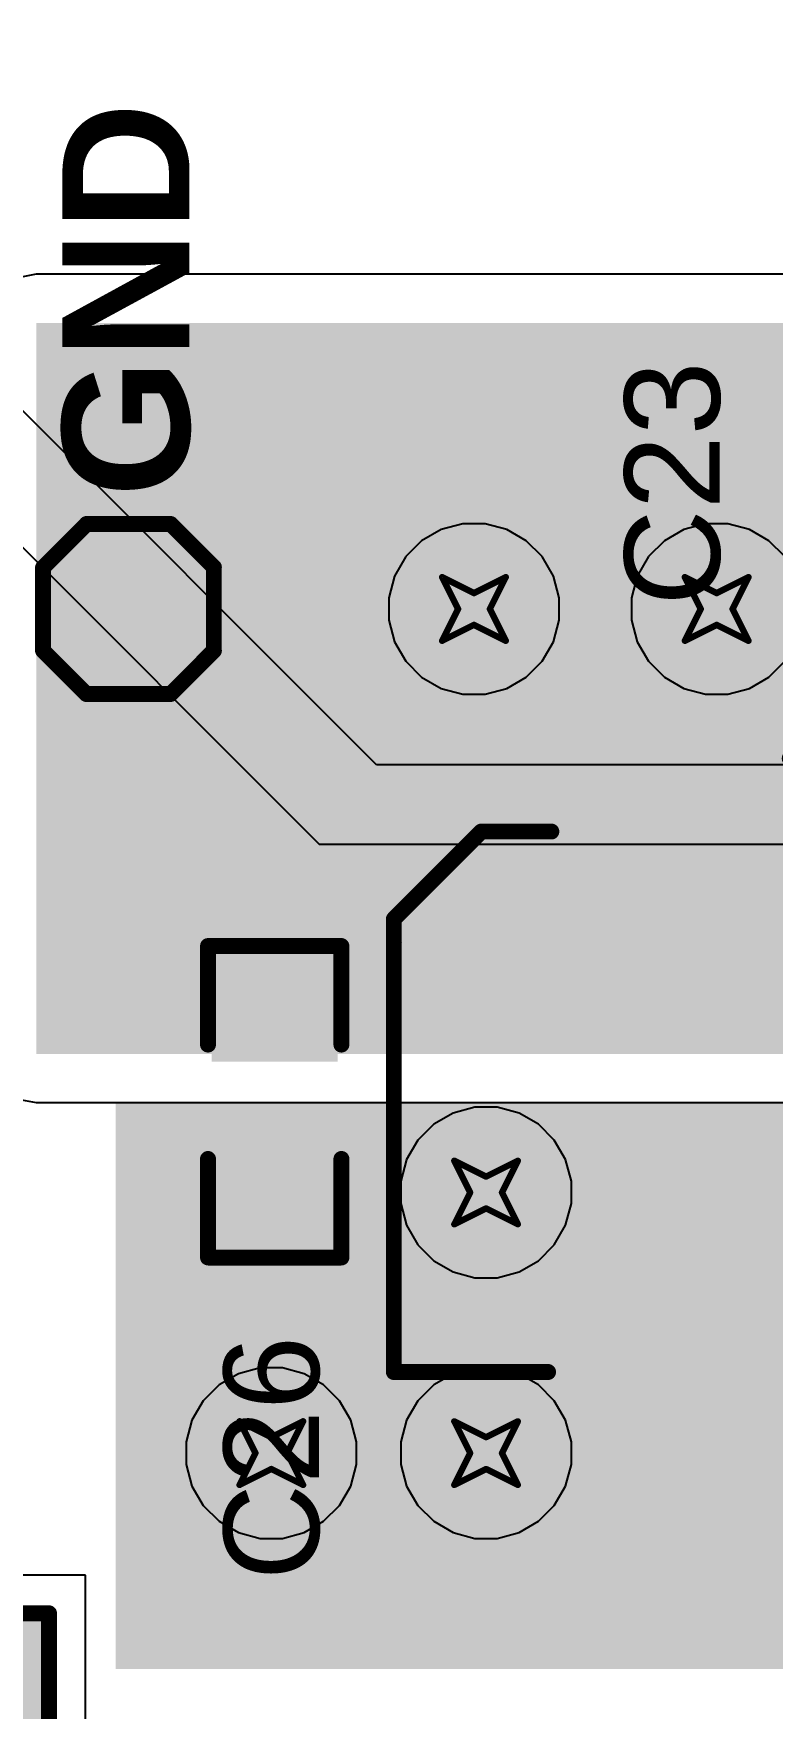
# Model space of a CAD drawing. Header units: inches. Extents: x -36 to 349, y -11 to 240.
# Drawn here: x 54.11 to 60.02, y 5.64 to 19.02 of the extents above; entities that cross this region are included whole.
import ezdxf

# ---------------------------------------------------------------- set-up
doc = ezdxf.new("R2010")
doc.units = ezdxf.units.IN
for name, color, linetype in [('Bottom Layer', 5, 'Continuous'), ('Drill Drawing', 1, 'Continuous'), ('Layer 1', 16, 'Continuous'), ('Layer 2', 76, 'Continuous'), ('Top Layer', 1, 'Continuous'), ('Top Overlay', 2, 'Continuous'), ('Top Paste', 8, 'Continuous'), ('Top Solder', 216, 'Continuous'), ('Via Holes', 16, 'Continuous')]:
    doc.layers.add(name, color=color, linetype=linetype)
doc.styles.add('Arial', font='', dxfattribs={"height": 0.2})
doc.styles.add('Arial_Bold', font='', dxfattribs={"height": 0.2})
doc.styles.get('Arial').set_extended_font_data('Arial')
doc.styles.get('Arial_Bold').set_extended_font_data('Arial', bold=True)

# ---------------------------------------------------------------- blocks, each defined once
blk = doc.blocks.new('R___0603_281')
at = {"layer": 'Top Layer'}
for points in [[(-0.381, 0.445), (-0.381, -0.444), (-1.143, -0.444), (-1.143, 0.445)], [(1.143, 0.445), (1.143, -0.444), (0.381, -0.444), (0.381, 0.445)]]:
    blk.add_hatch(color=1, dxfattribs=at).paths.add_polyline_path(points)
at = {"layer": 'Top Paste'}
for points in [[(-0.381, 0.445), (-0.381, -0.444), (-1.143, -0.444), (-1.143, 0.445)], [(1.143, 0.445), (1.143, -0.444), (0.381, -0.444), (0.381, 0.445)]]:
    blk.add_hatch(color=8, dxfattribs=at).paths.add_polyline_path(points)
at = {"layer": 'Top Solder'}
for points in [[(-0.279, 0.546), (-0.279, -0.546), (-1.245, -0.546), (-1.245, 0.546)], [(1.245, 0.546), (1.245, -0.546), (0.279, -0.546), (0.279, 0.546)]]:
    blk.add_hatch(color=216, dxfattribs=at).paths.add_polyline_path(points)
at = {"layer": 'Top Overlay'}
for points in [[(-1.219, 0.533, 0.127, 0.127, 0), (-1.219, -0.533, 0.127, 0.127, 0)], [(-1.219, 0.533, 0.127, 0.127, 0), (1.219, 0.533, 0.127, 0.127, 0)], [(1.219, 0.533, 0.127, 0.127, 0), (1.219, -0.533, 0.127, 0.127, 0)], [(-1.219, -0.533, 0.127, 0.127, 0), (1.219, -0.533, 0.127, 0.127, 0)]]:
    blk.add_lwpolyline(points, format="xyseb", dxfattribs=at)
for points in [[(-1.251, 0.533, 0.0635, 0.0635, 1), (-1.187, 0.533, 0.0635, 0.0635, 1)], [(-1.251, 0.533, 0.0635, 0.0635, 1), (-1.187, 0.533, 0.0635, 0.0635, 1)], [(1.187, 0.533, 0.0635, 0.0635, 1), (1.251, 0.533, 0.0635, 0.0635, 1)], [(1.187, 0.533, 0.0635, 0.0635, 1), (1.251, 0.533, 0.0635, 0.0635, 1)], [(-1.251, -0.533, 0.0635, 0.0635, 1), (-1.187, -0.533, 0.0635, 0.0635, 1)], [(-1.251, -0.533, 0.0635, 0.0635, 1), (-1.187, -0.533, 0.0635, 0.0635, 1)], [(1.187, -0.533, 0.0635, 0.0635, 1), (1.251, -0.533, 0.0635, 0.0635, 1)], [(1.187, -0.533, 0.0635, 0.0635, 1), (1.251, -0.533, 0.0635, 0.0635, 1)]]:
    blk.add_lwpolyline(points, format="xyseb", close=True, dxfattribs=at)
blk = doc.blocks.new('T____________0_5___315')
at = {"layer": 'Top Layer'}
blk.add_hatch(color=1, dxfattribs=at).paths.add_polyline_path([(0.25, 0.5), (-0.25, 0.5), (-0.5, 0.25), (-0.5, -0.25), (-0.25, -0.5), (0.25, -0.5), (0.5, -0.25), (0.5, 0.25)])
at = {"layer": 'Top Paste'}
blk.add_hatch(color=8, dxfattribs=at).paths.add_polyline_path([(0.25, 0.5), (-0.25, 0.5), (-0.5, 0.25), (-0.5, -0.25), (-0.25, -0.5), (0.25, -0.5), (0.5, -0.25), (0.5, 0.25)])
at = {"layer": 'Top Solder'}
blk.add_hatch(color=216, dxfattribs=at).paths.add_polyline_path([(0.301, 0.602), (-0.301, 0.602), (-0.602, 0.301), (-0.602, -0.301), (-0.301, -0.602), (0.301, -0.602), (0.602, -0.301), (0.602, 0.301)])
at = {"layer": 'Top Overlay'}
for points in [[(-0.336, 0.68, 0.127, 0.127, 0), (-0.682, 0.333, 0.127, 0.127, 0)], [(0.336, 0.68, 0.127, 0.127, 0), (-0.336, 0.68, 0.127, 0.127, 0)], [(0.684, 0.332, 0.127, 0.127, 0), (0.336, 0.68, 0.127, 0.127, 0)], [(-0.682, 0.333, 0.127, 0.127, 0), (-0.682, -0.334, 0.127, 0.127, 0)], [(0.684, 0.332, 0.127, 0.127, 0), (0.684, -0.33, 0.127, 0.127, 0)], [(0.684, -0.33, 0.127, 0.127, 0), (0.335, -0.679, 0.127, 0.127, 0)], [(-0.337, -0.679, 0.127, 0.127, 0), (-0.682, -0.334, 0.127, 0.127, 0)], [(0.335, -0.679, 0.127, 0.127, 0), (-0.337, -0.679, 0.127, 0.127, 0)]]:
    blk.add_lwpolyline(points, format="xyseb", dxfattribs=at)
for points in [[(-0.367, 0.68, 0.0635, 0.0635, 1), (-0.304, 0.68, 0.0635, 0.0635, 1)], [(-0.367, 0.68, 0.0635, 0.0635, 1), (-0.304, 0.68, 0.0635, 0.0635, 1)], [(0.305, 0.68, 0.0635, 0.0635, 1), (0.368, 0.68, 0.0635, 0.0635, 1)], [(0.305, 0.68, 0.0635, 0.0635, 1), (0.368, 0.68, 0.0635, 0.0635, 1)], [(-0.714, 0.333, 0.0635, 0.0635, 1), (-0.65, 0.333, 0.0635, 0.0635, 1)], [(-0.714, 0.333, 0.0635, 0.0635, 1), (-0.65, 0.333, 0.0635, 0.0635, 1)], [(0.652, 0.332, 0.0635, 0.0635, 1), (0.715, 0.332, 0.0635, 0.0635, 1)], [(0.652, 0.332, 0.0635, 0.0635, 1), (0.715, 0.332, 0.0635, 0.0635, 1)], [(0.652, -0.33, 0.0635, 0.0635, 1), (0.715, -0.33, 0.0635, 0.0635, 1)], [(0.652, -0.33, 0.0635, 0.0635, 1), (0.715, -0.33, 0.0635, 0.0635, 1)], [(-0.714, -0.334, 0.0635, 0.0635, 1), (-0.65, -0.334, 0.0635, 0.0635, 1)], [(-0.714, -0.334, 0.0635, 0.0635, 1), (-0.65, -0.334, 0.0635, 0.0635, 1)], [(-0.369, -0.679, 0.0635, 0.0635, 1), (-0.306, -0.679, 0.0635, 0.0635, 1)], [(-0.369, -0.679, 0.0635, 0.0635, 1), (-0.306, -0.679, 0.0635, 0.0635, 1)], [(0.303, -0.679, 0.0635, 0.0635, 1), (0.367, -0.679, 0.0635, 0.0635, 1)], [(0.303, -0.679, 0.0635, 0.0635, 1), (0.367, -0.679, 0.0635, 0.0635, 1)]]:
    blk.add_lwpolyline(points, format="xyseb", close=True, dxfattribs=at)
blk = doc.blocks.new('C___0603_480')
at = {"layer": 'Top Layer'}
for points in [[(-0.381, 0.445), (-0.381, -0.445), (-1.143, -0.445), (-1.143, 0.445)], [(1.143, 0.445), (1.143, -0.445), (0.381, -0.445), (0.381, 0.445)]]:
    blk.add_hatch(color=1, dxfattribs=at).paths.add_polyline_path(points)
at = {"layer": 'Top Paste'}
for points in [[(-0.381, 0.445), (-0.381, -0.445), (-1.143, -0.445), (-1.143, 0.445)], [(1.143, 0.445), (1.143, -0.445), (0.381, -0.445), (0.381, 0.445)]]:
    blk.add_hatch(color=8, dxfattribs=at).paths.add_polyline_path(points)
at = {"layer": 'Top Solder'}
for points in [[(-0.321, 0.504), (-0.321, -0.504), (-1.203, -0.504), (-1.203, 0.504)], [(1.203, 0.504), (1.203, -0.504), (0.321, -0.504), (0.321, 0.504)]]:
    blk.add_hatch(color=216, dxfattribs=at).paths.add_polyline_path(points)
at = {"layer": 'Top Overlay'}
for points in [[(-1.245, -0.533, 0.127, 0.127, 0), (-1.245, 0.533, 0.127, 0.127, 0)], [(-0.457, 0.533, 0.127, 0.127, 0), (-1.245, 0.533, 0.127, 0.127, 0)], [(1.245, 0.533, 0.127, 0.127, 0), (0.457, 0.533, 0.127, 0.127, 0)], [(1.245, -0.533, 0.127, 0.127, 0), (1.245, 0.533, 0.127, 0.127, 0)], [(-0.457, -0.533, 0.127, 0.127, 0), (-1.245, -0.533, 0.127, 0.127, 0)], [(1.245, -0.533, 0.127, 0.127, 0), (0.457, -0.533, 0.127, 0.127, 0)]]:
    blk.add_lwpolyline(points, format="xyseb", dxfattribs=at)
for points in [[(-1.276, 0.533, 0.0635, 0.0635, 1), (-1.213, 0.533, 0.0635, 0.0635, 1)], [(-1.276, 0.533, 0.0635, 0.0635, 1), (-1.213, 0.533, 0.0635, 0.0635, 1)], [(-0.489, 0.533, 0.0635, 0.0635, 1), (-0.425, 0.533, 0.0635, 0.0635, 1)], [(0.425, 0.533, 0.0635, 0.0635, 1), (0.489, 0.533, 0.0635, 0.0635, 1)], [(1.213, 0.533, 0.0635, 0.0635, 1), (1.276, 0.533, 0.0635, 0.0635, 1)], [(1.213, 0.533, 0.0635, 0.0635, 1), (1.276, 0.533, 0.0635, 0.0635, 1)], [(-1.276, -0.533, 0.0635, 0.0635, 1), (-1.213, -0.533, 0.0635, 0.0635, 1)], [(-1.276, -0.533, 0.0635, 0.0635, 1), (-1.213, -0.533, 0.0635, 0.0635, 1)], [(-0.489, -0.533, 0.0635, 0.0635, 1), (-0.425, -0.533, 0.0635, 0.0635, 1)], [(0.425, -0.533, 0.0635, 0.0635, 1), (0.489, -0.533, 0.0635, 0.0635, 1)], [(1.213, -0.533, 0.0635, 0.0635, 1), (1.276, -0.533, 0.0635, 0.0635, 1)], [(1.213, -0.533, 0.0635, 0.0635, 1), (1.276, -0.533, 0.0635, 0.0635, 1)]]:
    blk.add_lwpolyline(points, format="xyseb", close=True, dxfattribs=at)
blk = doc.blocks.new('RVT1E100M0405__483')
at = {"layer": 'Top Layer'}
for points in [[(-3.1, 0.8), (-0.5, 0.8), (-0.5, -0.8), (-3.1, -0.8)], [(0.5, 0.8), (3.1, 0.8), (3.1, -0.8), (0.5, -0.8)]]:
    blk.add_hatch(color=1, dxfattribs=at).paths.add_polyline_path(points)
at = {"layer": 'Top Paste'}
for points in [[(-3.1, 0.8), (-0.5, 0.8), (-0.5, -0.8), (-3.1, -0.8)], [(0.5, 0.8), (3.1, 0.8), (3.1, -0.8), (0.5, -0.8)]]:
    blk.add_hatch(color=8, dxfattribs=at).paths.add_polyline_path(points)
at = {"layer": 'Top Solder'}
for points in [[(-3.202, 0.902), (-0.398, 0.902), (-0.398, -0.902), (-3.202, -0.902)], [(0.398, 0.902), (3.202, 0.902), (3.202, -0.902), (0.398, -0.902)]]:
    blk.add_hatch(color=216, dxfattribs=at).paths.add_polyline_path(points)
at = {"layer": 'Top Overlay'}
for points in [[(-2.159, 1.524, 0.127, 0.127, 0), (-1.46, 2.223, 0.127, 0.127, 0)], [(-1.27, 2.223, 0.127, 0.127, 0), (-1.46, 2.223, 0.127, 0.127, 0)], [(2.159, 2.223, 0.127, 0.127, 0), (-1.27, 2.223, 0.127, 0.127, 0)], [(2.159, 0.991, 0.127, 0.127, 0), (2.159, 2.223, 0.127, 0.127, 0)], [(-2.743, 0.94, 0.127, 0.127, 0), (-2.743, 1.651, 0.127, 0.127, 0)], [(-2.159, 0.965, 0.127, 0.127, 0), (-2.159, 1.524, 0.127, 0.127, 0)], [(-2.388, 1.295, 0.127, 0.127, 0), (-3.099, 1.295, 0.127, 0.127, 0)], [(-2.159, -1.524, 0.127, 0.127, 0), (-2.159, -0.965, 0.127, 0.127, 0)], [(2.159, -2.223, 0.127, 0.127, 0), (2.159, -0.991, 0.127, 0.127, 0)], [(-1.46, -2.223, 0.127, 0.127, 0), (-2.159, -1.524, 0.127, 0.127, 0)], [(-1.27, -2.223, 0.127, 0.127, 0), (-1.46, -2.223, 0.127, 0.127, 0)], [(2.159, -2.223, 0.127, 0.127, 0), (-1.27, -2.223, 0.127, 0.127, 0)]]:
    blk.add_lwpolyline(points, format="xyseb", dxfattribs=at)
for points in [[(-1.492, 2.223, 0.0635, 0.0635, 1), (-1.429, 2.223, 0.0635, 0.0635, 1)], [(-1.492, 2.223, 0.0635, 0.0635, 1), (-1.429, 2.223, 0.0635, 0.0635, 1)], [(-1.302, 2.223, 0.0635, 0.0635, 1), (-1.238, 2.223, 0.0635, 0.0635, 1)], [(-1.302, 2.223, 0.0635, 0.0635, 1), (-1.238, 2.223, 0.0635, 0.0635, 1)], [(2.127, 2.223, 0.0635, 0.0635, 1), (2.191, 2.223, 0.0635, 0.0635, 1)], [(2.127, 2.223, 0.0635, 0.0635, 1), (2.191, 2.223, 0.0635, 0.0635, 1)], [(-2.775, 1.651, 0.0635, 0.0635, 1), (-2.711, 1.651, 0.0635, 0.0635, 1)], [(-2.191, 1.524, 0.0635, 0.0635, 1), (-2.127, 1.524, 0.0635, 0.0635, 1)], [(-2.191, 1.524, 0.0635, 0.0635, 1), (-2.127, 1.524, 0.0635, 0.0635, 1)], [(-3.131, 1.295, 0.0635, 0.0635, 1), (-3.067, 1.295, 0.0635, 0.0635, 1)], [(-2.419, 1.295, 0.0635, 0.0635, 1), (-2.356, 1.295, 0.0635, 0.0635, 1)], [(-2.775, 0.94, 0.0635, 0.0635, 1), (-2.711, 0.94, 0.0635, 0.0635, 1)], [(-2.191, 0.965, 0.0635, 0.0635, 1), (-2.127, 0.965, 0.0635, 0.0635, 1)], [(2.127, 0.991, 0.0635, 0.0635, 1), (2.191, 0.991, 0.0635, 0.0635, 1)], [(-2.191, -0.965, 0.0635, 0.0635, 1), (-2.127, -0.965, 0.0635, 0.0635, 1)], [(2.127, -0.991, 0.0635, 0.0635, 1), (2.191, -0.991, 0.0635, 0.0635, 1)], [(-2.191, -1.524, 0.0635, 0.0635, 1), (-2.127, -1.524, 0.0635, 0.0635, 1)], [(-2.191, -1.524, 0.0635, 0.0635, 1), (-2.127, -1.524, 0.0635, 0.0635, 1)], [(-1.492, -2.223, 0.0635, 0.0635, 1), (-1.429, -2.223, 0.0635, 0.0635, 1)], [(-1.492, -2.223, 0.0635, 0.0635, 1), (-1.429, -2.223, 0.0635, 0.0635, 1)], [(-1.302, -2.223, 0.0635, 0.0635, 1), (-1.238, -2.223, 0.0635, 0.0635, 1)], [(-1.302, -2.223, 0.0635, 0.0635, 1), (-1.238, -2.223, 0.0635, 0.0635, 1)], [(2.127, -2.223, 0.0635, 0.0635, 1), (2.191, -2.223, 0.0635, 0.0635, 1)], [(2.127, -2.223, 0.0635, 0.0635, 1), (2.191, -2.223, 0.0635, 0.0635, 1)]]:
    blk.add_lwpolyline(points, format="xyseb", close=True, dxfattribs=at)

msp = doc.modelspace()

# ---------------------------------------------------------------- hatches: boundary and pattern name
at = {"layer": 'Bottom Layer'}
h = msp.add_hatch(color=5, dxfattribs=at)
edge = h.paths.add_edge_path()
edge.add_arc((57.633, 14.427), 0.3, 0, 360)
h = msp.add_hatch(color=5, dxfattribs=at)
edge = h.paths.add_edge_path()
edge.add_arc((59.572, 14.427), 0.3, 0, 360)
h = msp.add_hatch(color=5, dxfattribs=at)
edge = h.paths.add_edge_path()
edge.add_arc((57.73, 9.765), 0.3, 0, 360)
h = msp.add_hatch(color=5, dxfattribs=at)
edge = h.paths.add_edge_path()
edge.add_arc((56.014, 7.683), 0.3, 0, 360)
h = msp.add_hatch(color=5, dxfattribs=at)
edge = h.paths.add_edge_path()
edge.add_arc((57.73, 7.683), 0.3, 0, 360)
at = {"layer": 'Layer 1'}
h = msp.add_hatch(color=16, dxfattribs=at)
edge = h.paths.add_edge_path()
edge.add_arc((57.633, 14.427), 0.3, 0, 360)
h = msp.add_hatch(color=16, dxfattribs=at)
edge = h.paths.add_edge_path()
edge.add_arc((59.572, 14.427), 0.3, 0, 360)
h = msp.add_hatch(color=16, dxfattribs=at)
edge = h.paths.add_edge_path()
edge.add_arc((57.73, 9.765), 0.3, 0, 360)
h = msp.add_hatch(color=16, dxfattribs=at)
edge = h.paths.add_edge_path()
edge.add_arc((56.014, 7.683), 0.3, 0, 360)
h = msp.add_hatch(color=16, dxfattribs=at)
edge = h.paths.add_edge_path()
edge.add_arc((57.73, 7.683), 0.3, 0, 360)
at = {"layer": 'Layer 2'}
h = msp.add_hatch(color=76, dxfattribs=at)
edge = h.paths.add_edge_path()
edge.add_arc((57.633, 14.427), 0.3, 0, 360)
h = msp.add_hatch(color=76, dxfattribs=at)
edge = h.paths.add_edge_path()
edge.add_arc((59.572, 14.427), 0.3, 0, 360)
h = msp.add_hatch(color=76, dxfattribs=at)
edge = h.paths.add_edge_path()
edge.add_arc((57.73, 9.765), 0.3, 0, 360)
h = msp.add_hatch(color=76, dxfattribs=at)
edge = h.paths.add_edge_path()
edge.add_arc((56.014, 7.683), 0.3, 0, 360)
h = msp.add_hatch(color=76, dxfattribs=at)
edge = h.paths.add_edge_path()
edge.add_arc((57.73, 7.683), 0.3, 0, 360)
at = {"layer": 'Top Layer'}
for points in [[(54.136, 10.871), (67.898, 10.871), (67.898, 16.713), (54.136, 16.713)], [(54.771, 5.957), (64.448, 5.957), (64.448, 10.49), (54.771, 10.49)], [(54.771, 5.982), (66.887, 5.982), (66.887, 6.871), (54.771, 6.871)]]:
    msp.add_hatch(color=1, dxfattribs=at).paths.add_polyline_path(points)
h = msp.add_hatch(color=1, dxfattribs=at)
edge = h.paths.add_edge_path()
edge.add_arc((57.633, 14.427), 0.3, 0, 360)
h = msp.add_hatch(color=1, dxfattribs=at)
edge = h.paths.add_edge_path()
edge.add_arc((59.572, 14.427), 0.3, 0, 360)
h = msp.add_hatch(color=1, dxfattribs=at)
edge = h.paths.add_edge_path()
edge.add_arc((57.73, 9.765), 0.3, 0, 360)
h = msp.add_hatch(color=1, dxfattribs=at)
edge = h.paths.add_edge_path()
edge.add_arc((56.014, 7.683), 0.3, 0, 360)
h = msp.add_hatch(color=1, dxfattribs=at)
edge = h.paths.add_edge_path()
edge.add_arc((57.73, 7.683), 0.3, 0, 360)
at = {"layer": 'Via Holes'}
h = msp.add_hatch(color=7, dxfattribs=at)
edge = h.paths.add_edge_path()
edge.add_arc((57.633, 14.427), 0.15, 0, 360)
h = msp.add_hatch(color=7, dxfattribs=at)
edge = h.paths.add_edge_path()
edge.add_arc((59.572, 14.427), 0.15, 0, 360)
h = msp.add_hatch(color=7, dxfattribs=at)
edge = h.paths.add_edge_path()
edge.add_arc((57.73, 9.765), 0.15, 0, 360)
h = msp.add_hatch(color=7, dxfattribs=at)
edge = h.paths.add_edge_path()
edge.add_arc((56.014, 7.683), 0.15, 0, 360)
h = msp.add_hatch(color=7, dxfattribs=at)
edge = h.paths.add_edge_path()
edge.add_arc((57.73, 7.683), 0.15, 0, 360)

# ---------------------------------------------------------------- linework, layer by layer
at = {"layer": 'Bottom Layer'}
for p, q in [((57.37, 15.062), (57.215, 14.972)), ((57.543, 15.108), (57.37, 15.062)), ((57.723, 15.108), (57.543, 15.108)), ((57.896, 15.062), (57.723, 15.108)), ((58.051, 14.972), (57.896, 15.062)), ((59.309, 15.062), (59.154, 14.972)), ((59.482, 15.108), (59.309, 15.062)), ((59.662, 15.108), (59.482, 15.108)), ((59.835, 15.062), (59.662, 15.108)), ((59.99, 14.972), (59.835, 15.062)), ((57.215, 14.972), (57.088, 14.845)), ((58.178, 14.845), (58.051, 14.972)), ((59.154, 14.972), (59.027, 14.845)), ((60.117, 14.845), (59.99, 14.972)), ((57.088, 14.845), (56.999, 14.69)), ((58.268, 14.69), (58.178, 14.845)), ((59.027, 14.845), (58.937, 14.69)), ((56.999, 14.69), (56.952, 14.517)), ((58.314, 14.517), (58.268, 14.69)), ((58.937, 14.69), (58.891, 14.517)), ((56.952, 14.517), (56.952, 14.338)), ((58.314, 14.338), (58.314, 14.517)), ((58.891, 14.517), (58.891, 14.338)), ((56.952, 14.338), (56.999, 14.164)), ((58.268, 14.164), (58.314, 14.338)), ((58.891, 14.338), (58.937, 14.164)), ((56.999, 14.164), (57.088, 14.009)), ((58.178, 14.009), (58.268, 14.164)), ((58.937, 14.164), (59.027, 14.009)), ((57.088, 14.009), (57.215, 13.882)), ((58.051, 13.882), (58.178, 14.009)), ((59.027, 14.009), (59.154, 13.882)), ((59.99, 13.882), (60.117, 14.009)), ((57.215, 13.882), (57.37, 13.793)), ((57.37, 13.793), (57.543, 13.746)), ((57.723, 13.746), (57.896, 13.793)), ((57.896, 13.793), (58.051, 13.882)), ((59.154, 13.882), (59.309, 13.793)), ((59.309, 13.793), (59.482, 13.746)), ((59.662, 13.746), (59.835, 13.793)), ((59.835, 13.793), (59.99, 13.882)), ((57.543, 13.746), (57.723, 13.746)), ((59.482, 13.746), (59.662, 13.746)), ((57.64, 10.446), (57.467, 10.4)), ((57.819, 10.446), (57.64, 10.446)), ((57.993, 10.4), (57.819, 10.446)), ((57.312, 10.31), (57.185, 10.184)), ((57.467, 10.4), (57.312, 10.31)), ((58.148, 10.31), (57.993, 10.4)), ((58.275, 10.184), (58.148, 10.31)), ((57.185, 10.184), (57.095, 10.028)), ((58.364, 10.028), (58.275, 10.184)), ((57.095, 10.028), (57.049, 9.855)), ((58.411, 9.855), (58.364, 10.028)), ((57.049, 9.855), (57.049, 9.676)), ((58.411, 9.676), (58.411, 9.855)), ((57.049, 9.676), (57.095, 9.503)), ((58.364, 9.503), (58.411, 9.676)), ((57.095, 9.503), (57.185, 9.347)), ((58.275, 9.347), (58.364, 9.503)), ((57.185, 9.347), (57.312, 9.22)), ((58.148, 9.22), (58.275, 9.347)), ((57.312, 9.22), (57.467, 9.131)), ((57.467, 9.131), (57.64, 9.084)), ((57.819, 9.084), (57.993, 9.131)), ((57.993, 9.131), (58.148, 9.22)), ((57.64, 9.084), (57.819, 9.084)), ((55.751, 8.317), (55.596, 8.228)), ((55.924, 8.364), (55.751, 8.317)), ((56.103, 8.364), (55.924, 8.364)), ((56.277, 8.317), (56.103, 8.364)), ((56.432, 8.228), (56.277, 8.317)), ((57.467, 8.317), (57.312, 8.228)), ((57.64, 8.364), (57.467, 8.317)), ((57.819, 8.364), (57.64, 8.364)), ((57.993, 8.317), (57.819, 8.364)), ((58.148, 8.228), (57.993, 8.317)), ((55.596, 8.228), (55.469, 8.101)), ((56.559, 8.101), (56.432, 8.228)), ((57.312, 8.228), (57.185, 8.101)), ((58.275, 8.101), (58.148, 8.228)), ((55.469, 8.101), (55.379, 7.945)), ((56.648, 7.945), (56.559, 8.101)), ((57.185, 8.101), (57.095, 7.945)), ((58.364, 7.945), (58.275, 8.101)), ((55.379, 7.945), (55.333, 7.772)), ((56.695, 7.772), (56.648, 7.945)), ((57.095, 7.945), (57.049, 7.772)), ((58.411, 7.772), (58.364, 7.945)), ((55.333, 7.772), (55.333, 7.593)), ((56.695, 7.593), (56.695, 7.772)), ((57.049, 7.772), (57.049, 7.593)), ((58.411, 7.593), (58.411, 7.772)), ((55.333, 7.593), (55.379, 7.42)), ((56.648, 7.42), (56.695, 7.593)), ((57.049, 7.593), (57.095, 7.42)), ((58.364, 7.42), (58.411, 7.593)), ((55.379, 7.42), (55.469, 7.264)), ((56.559, 7.264), (56.648, 7.42)), ((57.095, 7.42), (57.185, 7.264)), ((58.275, 7.264), (58.364, 7.42)), ((55.469, 7.264), (55.596, 7.138)), ((56.432, 7.138), (56.559, 7.264)), ((57.185, 7.264), (57.312, 7.138)), ((58.148, 7.138), (58.275, 7.264)), ((55.596, 7.138), (55.751, 7.048)), ((56.277, 7.048), (56.432, 7.138)), ((57.312, 7.138), (57.467, 7.048)), ((57.993, 7.048), (58.148, 7.138)), ((55.751, 7.048), (55.924, 7.002)), ((55.924, 7.002), (56.103, 7.002)), ((56.103, 7.002), (56.277, 7.048)), ((57.467, 7.048), (57.64, 7.002)), ((57.64, 7.002), (57.819, 7.002)), ((57.819, 7.002), (57.993, 7.048))]:
    msp.add_line(p, q, dxfattribs=at)
at = {"layer": 'Drill Drawing'}
for points in [[(57.379, 14.681, 0.0508, 0.0508, 0), (57.633, 14.554, 0.0508, 0.0508, 0)], [(57.379, 14.681, 0.0508, 0.0508, 0), (57.506, 14.427, 0.0508, 0.0508, 0)], [(57.633, 14.554, 0.0508, 0.0508, 0), (57.887, 14.681, 0.0508, 0.0508, 0)], [(57.76, 14.427, 0.0508, 0.0508, 0), (57.887, 14.681, 0.0508, 0.0508, 0)], [(59.318, 14.681, 0.0508, 0.0508, 0), (59.572, 14.554, 0.0508, 0.0508, 0)], [(59.318, 14.681, 0.0508, 0.0508, 0), (59.445, 14.427, 0.0508, 0.0508, 0)], [(59.572, 14.554, 0.0508, 0.0508, 0), (59.826, 14.681, 0.0508, 0.0508, 0)], [(59.699, 14.427, 0.0508, 0.0508, 0), (59.826, 14.681, 0.0508, 0.0508, 0)], [(57.379, 14.173, 0.0508, 0.0508, 0), (57.506, 14.427, 0.0508, 0.0508, 0)], [(57.76, 14.427, 0.0508, 0.0508, 0), (57.887, 14.173, 0.0508, 0.0508, 0)], [(59.318, 14.173, 0.0508, 0.0508, 0), (59.445, 14.427, 0.0508, 0.0508, 0)], [(59.699, 14.427, 0.0508, 0.0508, 0), (59.826, 14.173, 0.0508, 0.0508, 0)], [(57.379, 14.173, 0.0508, 0.0508, 0), (57.633, 14.3, 0.0508, 0.0508, 0)], [(57.633, 14.3, 0.0508, 0.0508, 0), (57.887, 14.173, 0.0508, 0.0508, 0)], [(59.318, 14.173, 0.0508, 0.0508, 0), (59.572, 14.3, 0.0508, 0.0508, 0)], [(59.572, 14.3, 0.0508, 0.0508, 0), (59.826, 14.173, 0.0508, 0.0508, 0)], [(57.476, 10.019, 0.0508, 0.0508, 0), (57.73, 9.892, 0.0508, 0.0508, 0)], [(57.476, 10.019, 0.0508, 0.0508, 0), (57.603, 9.765, 0.0508, 0.0508, 0)], [(57.73, 9.892, 0.0508, 0.0508, 0), (57.984, 10.019, 0.0508, 0.0508, 0)], [(57.857, 9.765, 0.0508, 0.0508, 0), (57.984, 10.019, 0.0508, 0.0508, 0)], [(57.476, 9.511, 0.0508, 0.0508, 0), (57.603, 9.765, 0.0508, 0.0508, 0)], [(57.857, 9.765, 0.0508, 0.0508, 0), (57.984, 9.511, 0.0508, 0.0508, 0)], [(57.476, 9.511, 0.0508, 0.0508, 0), (57.73, 9.638, 0.0508, 0.0508, 0)], [(57.73, 9.638, 0.0508, 0.0508, 0), (57.984, 9.511, 0.0508, 0.0508, 0)], [(55.76, 7.937, 0.0508, 0.0508, 0), (56.014, 7.81, 0.0508, 0.0508, 0)], [(55.76, 7.937, 0.0508, 0.0508, 0), (55.887, 7.683, 0.0508, 0.0508, 0)], [(56.014, 7.81, 0.0508, 0.0508, 0), (56.268, 7.937, 0.0508, 0.0508, 0)], [(56.141, 7.683, 0.0508, 0.0508, 0), (56.268, 7.937, 0.0508, 0.0508, 0)], [(57.476, 7.937, 0.0508, 0.0508, 0), (57.73, 7.81, 0.0508, 0.0508, 0)], [(57.476, 7.937, 0.0508, 0.0508, 0), (57.603, 7.683, 0.0508, 0.0508, 0)], [(57.73, 7.81, 0.0508, 0.0508, 0), (57.984, 7.937, 0.0508, 0.0508, 0)], [(57.857, 7.683, 0.0508, 0.0508, 0), (57.984, 7.937, 0.0508, 0.0508, 0)], [(55.76, 7.429, 0.0508, 0.0508, 0), (55.887, 7.683, 0.0508, 0.0508, 0)], [(56.141, 7.683, 0.0508, 0.0508, 0), (56.268, 7.429, 0.0508, 0.0508, 0)], [(57.476, 7.429, 0.0508, 0.0508, 0), (57.603, 7.683, 0.0508, 0.0508, 0)], [(57.857, 7.683, 0.0508, 0.0508, 0), (57.984, 7.429, 0.0508, 0.0508, 0)], [(55.76, 7.429, 0.0508, 0.0508, 0), (56.014, 7.556, 0.0508, 0.0508, 0)], [(56.014, 7.556, 0.0508, 0.0508, 0), (56.268, 7.429, 0.0508, 0.0508, 0)], [(57.476, 7.429, 0.0508, 0.0508, 0), (57.73, 7.556, 0.0508, 0.0508, 0)], [(57.73, 7.556, 0.0508, 0.0508, 0), (57.984, 7.429, 0.0508, 0.0508, 0)]]:
    msp.add_lwpolyline(points, format="xyseb", dxfattribs=at)
for points in [[(57.366, 14.681, 0.0254, 0.0254, 1), (57.392, 14.681, 0.0254, 0.0254, 1)], [(57.366, 14.681, 0.0254, 0.0254, 1), (57.392, 14.681, 0.0254, 0.0254, 1)], [(57.874, 14.681, 0.0254, 0.0254, 1), (57.9, 14.681, 0.0254, 0.0254, 1)], [(57.874, 14.681, 0.0254, 0.0254, 1), (57.9, 14.681, 0.0254, 0.0254, 1)], [(59.305, 14.681, 0.0254, 0.0254, 1), (59.331, 14.681, 0.0254, 0.0254, 1)], [(59.305, 14.681, 0.0254, 0.0254, 1), (59.331, 14.681, 0.0254, 0.0254, 1)], [(59.813, 14.681, 0.0254, 0.0254, 1), (59.839, 14.681, 0.0254, 0.0254, 1)], [(59.813, 14.681, 0.0254, 0.0254, 1), (59.839, 14.681, 0.0254, 0.0254, 1)], [(57.493, 14.427, 0.0254, 0.0254, 1), (57.519, 14.427, 0.0254, 0.0254, 1)], [(57.493, 14.427, 0.0254, 0.0254, 1), (57.519, 14.427, 0.0254, 0.0254, 1)], [(57.62, 14.554, 0.0254, 0.0254, 1), (57.646, 14.554, 0.0254, 0.0254, 1)], [(57.62, 14.554, 0.0254, 0.0254, 1), (57.646, 14.554, 0.0254, 0.0254, 1)], [(57.747, 14.427, 0.0254, 0.0254, 1), (57.773, 14.427, 0.0254, 0.0254, 1)], [(57.747, 14.427, 0.0254, 0.0254, 1), (57.773, 14.427, 0.0254, 0.0254, 1)], [(59.432, 14.427, 0.0254, 0.0254, 1), (59.458, 14.427, 0.0254, 0.0254, 1)], [(59.432, 14.427, 0.0254, 0.0254, 1), (59.458, 14.427, 0.0254, 0.0254, 1)], [(59.559, 14.554, 0.0254, 0.0254, 1), (59.585, 14.554, 0.0254, 0.0254, 1)], [(59.559, 14.554, 0.0254, 0.0254, 1), (59.585, 14.554, 0.0254, 0.0254, 1)], [(59.686, 14.427, 0.0254, 0.0254, 1), (59.712, 14.427, 0.0254, 0.0254, 1)], [(59.686, 14.427, 0.0254, 0.0254, 1), (59.712, 14.427, 0.0254, 0.0254, 1)], [(57.62, 14.3, 0.0254, 0.0254, 1), (57.646, 14.3, 0.0254, 0.0254, 1)], [(57.62, 14.3, 0.0254, 0.0254, 1), (57.646, 14.3, 0.0254, 0.0254, 1)], [(59.559, 14.3, 0.0254, 0.0254, 1), (59.585, 14.3, 0.0254, 0.0254, 1)], [(59.559, 14.3, 0.0254, 0.0254, 1), (59.585, 14.3, 0.0254, 0.0254, 1)], [(57.366, 14.173, 0.0254, 0.0254, 1), (57.392, 14.173, 0.0254, 0.0254, 1)], [(57.366, 14.173, 0.0254, 0.0254, 1), (57.392, 14.173, 0.0254, 0.0254, 1)], [(57.874, 14.173, 0.0254, 0.0254, 1), (57.9, 14.173, 0.0254, 0.0254, 1)], [(57.874, 14.173, 0.0254, 0.0254, 1), (57.9, 14.173, 0.0254, 0.0254, 1)], [(59.305, 14.173, 0.0254, 0.0254, 1), (59.331, 14.173, 0.0254, 0.0254, 1)], [(59.305, 14.173, 0.0254, 0.0254, 1), (59.331, 14.173, 0.0254, 0.0254, 1)], [(59.813, 14.173, 0.0254, 0.0254, 1), (59.839, 14.173, 0.0254, 0.0254, 1)], [(59.813, 14.173, 0.0254, 0.0254, 1), (59.839, 14.173, 0.0254, 0.0254, 1)], [(57.463, 10.019, 0.0254, 0.0254, 1), (57.488, 10.019, 0.0254, 0.0254, 1)], [(57.463, 10.019, 0.0254, 0.0254, 1), (57.488, 10.019, 0.0254, 0.0254, 1)], [(57.971, 10.019, 0.0254, 0.0254, 1), (57.996, 10.019, 0.0254, 0.0254, 1)], [(57.971, 10.019, 0.0254, 0.0254, 1), (57.996, 10.019, 0.0254, 0.0254, 1)], [(57.717, 9.892, 0.0254, 0.0254, 1), (57.742, 9.892, 0.0254, 0.0254, 1)], [(57.717, 9.892, 0.0254, 0.0254, 1), (57.742, 9.892, 0.0254, 0.0254, 1)], [(57.59, 9.765, 0.0254, 0.0254, 1), (57.615, 9.765, 0.0254, 0.0254, 1)], [(57.59, 9.765, 0.0254, 0.0254, 1), (57.615, 9.765, 0.0254, 0.0254, 1)], [(57.844, 9.765, 0.0254, 0.0254, 1), (57.869, 9.765, 0.0254, 0.0254, 1)], [(57.844, 9.765, 0.0254, 0.0254, 1), (57.869, 9.765, 0.0254, 0.0254, 1)], [(57.717, 9.638, 0.0254, 0.0254, 1), (57.742, 9.638, 0.0254, 0.0254, 1)], [(57.717, 9.638, 0.0254, 0.0254, 1), (57.742, 9.638, 0.0254, 0.0254, 1)], [(57.463, 9.511, 0.0254, 0.0254, 1), (57.488, 9.511, 0.0254, 0.0254, 1)], [(57.463, 9.511, 0.0254, 0.0254, 1), (57.488, 9.511, 0.0254, 0.0254, 1)], [(57.971, 9.511, 0.0254, 0.0254, 1), (57.996, 9.511, 0.0254, 0.0254, 1)], [(57.971, 9.511, 0.0254, 0.0254, 1), (57.996, 9.511, 0.0254, 0.0254, 1)], [(55.747, 7.937, 0.0254, 0.0254, 1), (55.773, 7.937, 0.0254, 0.0254, 1)], [(55.747, 7.937, 0.0254, 0.0254, 1), (55.773, 7.937, 0.0254, 0.0254, 1)], [(56.255, 7.937, 0.0254, 0.0254, 1), (56.281, 7.937, 0.0254, 0.0254, 1)], [(56.255, 7.937, 0.0254, 0.0254, 1), (56.281, 7.937, 0.0254, 0.0254, 1)], [(57.463, 7.937, 0.0254, 0.0254, 1), (57.488, 7.937, 0.0254, 0.0254, 1)], [(57.463, 7.937, 0.0254, 0.0254, 1), (57.488, 7.937, 0.0254, 0.0254, 1)], [(57.971, 7.937, 0.0254, 0.0254, 1), (57.996, 7.937, 0.0254, 0.0254, 1)], [(57.971, 7.937, 0.0254, 0.0254, 1), (57.996, 7.937, 0.0254, 0.0254, 1)], [(56.001, 7.81, 0.0254, 0.0254, 1), (56.027, 7.81, 0.0254, 0.0254, 1)], [(56.001, 7.81, 0.0254, 0.0254, 1), (56.027, 7.81, 0.0254, 0.0254, 1)], [(57.717, 7.81, 0.0254, 0.0254, 1), (57.742, 7.81, 0.0254, 0.0254, 1)], [(57.717, 7.81, 0.0254, 0.0254, 1), (57.742, 7.81, 0.0254, 0.0254, 1)], [(55.874, 7.683, 0.0254, 0.0254, 1), (55.9, 7.683, 0.0254, 0.0254, 1)], [(55.874, 7.683, 0.0254, 0.0254, 1), (55.9, 7.683, 0.0254, 0.0254, 1)], [(56.128, 7.683, 0.0254, 0.0254, 1), (56.154, 7.683, 0.0254, 0.0254, 1)], [(56.128, 7.683, 0.0254, 0.0254, 1), (56.154, 7.683, 0.0254, 0.0254, 1)], [(57.59, 7.683, 0.0254, 0.0254, 1), (57.615, 7.683, 0.0254, 0.0254, 1)], [(57.59, 7.683, 0.0254, 0.0254, 1), (57.615, 7.683, 0.0254, 0.0254, 1)], [(57.844, 7.683, 0.0254, 0.0254, 1), (57.869, 7.683, 0.0254, 0.0254, 1)], [(57.844, 7.683, 0.0254, 0.0254, 1), (57.869, 7.683, 0.0254, 0.0254, 1)], [(56.001, 7.556, 0.0254, 0.0254, 1), (56.027, 7.556, 0.0254, 0.0254, 1)], [(56.001, 7.556, 0.0254, 0.0254, 1), (56.027, 7.556, 0.0254, 0.0254, 1)], [(57.717, 7.556, 0.0254, 0.0254, 1), (57.742, 7.556, 0.0254, 0.0254, 1)], [(57.717, 7.556, 0.0254, 0.0254, 1), (57.742, 7.556, 0.0254, 0.0254, 1)], [(55.747, 7.429, 0.0254, 0.0254, 1), (55.773, 7.429, 0.0254, 0.0254, 1)], [(55.747, 7.429, 0.0254, 0.0254, 1), (55.773, 7.429, 0.0254, 0.0254, 1)], [(56.255, 7.429, 0.0254, 0.0254, 1), (56.281, 7.429, 0.0254, 0.0254, 1)], [(56.255, 7.429, 0.0254, 0.0254, 1), (56.281, 7.429, 0.0254, 0.0254, 1)], [(57.463, 7.429, 0.0254, 0.0254, 1), (57.488, 7.429, 0.0254, 0.0254, 1)], [(57.463, 7.429, 0.0254, 0.0254, 1), (57.488, 7.429, 0.0254, 0.0254, 1)], [(57.971, 7.429, 0.0254, 0.0254, 1), (57.996, 7.429, 0.0254, 0.0254, 1)], [(57.971, 7.429, 0.0254, 0.0254, 1), (57.996, 7.429, 0.0254, 0.0254, 1)]]:
    msp.add_lwpolyline(points, format="xyseb", close=True, dxfattribs=at)
at = {"layer": 'Layer 1'}
for p, q in [((57.37, 15.062), (57.215, 14.972)), ((57.543, 15.108), (57.37, 15.062)), ((57.723, 15.108), (57.543, 15.108)), ((57.896, 15.062), (57.723, 15.108)), ((58.051, 14.972), (57.896, 15.062)), ((59.309, 15.062), (59.154, 14.972)), ((59.482, 15.108), (59.309, 15.062)), ((59.662, 15.108), (59.482, 15.108)), ((59.835, 15.062), (59.662, 15.108)), ((59.99, 14.972), (59.835, 15.062)), ((57.215, 14.972), (57.088, 14.845)), ((58.178, 14.845), (58.051, 14.972)), ((59.154, 14.972), (59.027, 14.845)), ((60.117, 14.845), (59.99, 14.972)), ((57.088, 14.845), (56.999, 14.69)), ((58.268, 14.69), (58.178, 14.845)), ((59.027, 14.845), (58.937, 14.69)), ((56.999, 14.69), (56.952, 14.517)), ((58.314, 14.517), (58.268, 14.69)), ((58.937, 14.69), (58.891, 14.517)), ((56.952, 14.517), (56.952, 14.338)), ((58.314, 14.338), (58.314, 14.517)), ((58.891, 14.517), (58.891, 14.338)), ((56.952, 14.338), (56.999, 14.164)), ((58.268, 14.164), (58.314, 14.338)), ((58.891, 14.338), (58.937, 14.164)), ((56.999, 14.164), (57.088, 14.009)), ((58.178, 14.009), (58.268, 14.164)), ((58.937, 14.164), (59.027, 14.009)), ((57.088, 14.009), (57.215, 13.882)), ((58.051, 13.882), (58.178, 14.009)), ((59.027, 14.009), (59.154, 13.882)), ((59.99, 13.882), (60.117, 14.009)), ((57.215, 13.882), (57.37, 13.793)), ((57.37, 13.793), (57.543, 13.746)), ((57.723, 13.746), (57.896, 13.793)), ((57.896, 13.793), (58.051, 13.882)), ((59.154, 13.882), (59.309, 13.793)), ((59.309, 13.793), (59.482, 13.746)), ((59.662, 13.746), (59.835, 13.793)), ((59.835, 13.793), (59.99, 13.882)), ((57.543, 13.746), (57.723, 13.746)), ((59.482, 13.746), (59.662, 13.746))]:
    msp.add_line(p, q, dxfattribs=at)
at = {"layer": 'Layer 2'}
for p, q in [((56.854, 13.183), (51.012, 19.025)), ((50.225, 18.72), (56.397, 12.548)), ((64.296, 13.183), (56.854, 13.183)), ((56.397, 12.548), (64.982, 12.548)), ((57.64, 10.446), (57.467, 10.4)), ((57.819, 10.446), (57.64, 10.446)), ((57.993, 10.4), (57.819, 10.446)), ((57.312, 10.31), (57.185, 10.184)), ((57.467, 10.4), (57.312, 10.31)), ((58.148, 10.31), (57.993, 10.4)), ((58.275, 10.184), (58.148, 10.31)), ((57.185, 10.184), (57.095, 10.028)), ((58.364, 10.028), (58.275, 10.184)), ((57.095, 10.028), (57.049, 9.855)), ((58.411, 9.855), (58.364, 10.028)), ((57.049, 9.855), (57.049, 9.676)), ((58.411, 9.676), (58.411, 9.855)), ((57.049, 9.676), (57.095, 9.503)), ((58.364, 9.503), (58.411, 9.676)), ((57.095, 9.503), (57.185, 9.347)), ((58.275, 9.347), (58.364, 9.503)), ((57.185, 9.347), (57.312, 9.22)), ((58.148, 9.22), (58.275, 9.347)), ((57.312, 9.22), (57.467, 9.131)), ((57.467, 9.131), (57.64, 9.084)), ((57.819, 9.084), (57.993, 9.131)), ((57.993, 9.131), (58.148, 9.22)), ((57.64, 9.084), (57.819, 9.084)), ((55.751, 8.317), (55.596, 8.228)), ((55.924, 8.364), (55.751, 8.317)), ((56.103, 8.364), (55.924, 8.364)), ((56.277, 8.317), (56.103, 8.364)), ((56.432, 8.228), (56.277, 8.317)), ((57.467, 8.317), (57.312, 8.228)), ((57.64, 8.364), (57.467, 8.317)), ((57.819, 8.364), (57.64, 8.364)), ((57.993, 8.317), (57.819, 8.364)), ((58.148, 8.228), (57.993, 8.317)), ((55.596, 8.228), (55.469, 8.101)), ((56.559, 8.101), (56.432, 8.228)), ((57.312, 8.228), (57.185, 8.101)), ((58.275, 8.101), (58.148, 8.228)), ((55.469, 8.101), (55.379, 7.945)), ((56.648, 7.945), (56.559, 8.101)), ((57.185, 8.101), (57.095, 7.945)), ((58.364, 7.945), (58.275, 8.101)), ((55.379, 7.945), (55.333, 7.772)), ((56.695, 7.772), (56.648, 7.945)), ((57.095, 7.945), (57.049, 7.772)), ((58.411, 7.772), (58.364, 7.945)), ((55.333, 7.772), (55.333, 7.593)), ((56.695, 7.593), (56.695, 7.772)), ((57.049, 7.772), (57.049, 7.593)), ((58.411, 7.593), (58.411, 7.772)), ((55.333, 7.593), (55.379, 7.42)), ((56.648, 7.42), (56.695, 7.593)), ((57.049, 7.593), (57.095, 7.42)), ((58.364, 7.42), (58.411, 7.593)), ((55.379, 7.42), (55.469, 7.264)), ((56.559, 7.264), (56.648, 7.42)), ((57.095, 7.42), (57.185, 7.264)), ((58.275, 7.264), (58.364, 7.42)), ((55.469, 7.264), (55.596, 7.138)), ((56.432, 7.138), (56.559, 7.264)), ((57.185, 7.264), (57.312, 7.138)), ((58.148, 7.138), (58.275, 7.264)), ((55.596, 7.138), (55.751, 7.048)), ((56.277, 7.048), (56.432, 7.138)), ((57.312, 7.138), (57.467, 7.048)), ((57.993, 7.048), (58.148, 7.138)), ((55.751, 7.048), (55.924, 7.002)), ((55.924, 7.002), (56.103, 7.002)), ((56.103, 7.002), (56.277, 7.048)), ((57.467, 7.048), (57.64, 7.002)), ((57.64, 7.002), (57.819, 7.002)), ((57.819, 7.002), (57.993, 7.048))]:
    msp.add_line(p, q, dxfattribs=at)
at = {"layer": 'Top Layer'}
for p, q in [((54.136, 17.102), (53.988, 17.072)), ((67.898, 17.102), (54.136, 17.102)), ((53.988, 10.512), (54.136, 10.483)), ((54.136, 10.483), (64.501, 10.483)), ((54.53, 6.708), (52.879, 6.708)), ((54.53, 5.184), (54.53, 6.708))]:
    msp.add_line(p, q, dxfattribs=at)

# ---------------------------------------------------------------- block references
for name, p, rotation in [('T____________0_5___315', (54.873, 14.427), 180), ('RVT1E100M0405__483', (59.216, 10.49), 270), ('C___0603_480', (56.041, 10.49), 270), ('R___0603_281', (53.705, 5.184), 90)]:
    msp.add_blockref(name, p, dxfattribs=dict(rotation=rotation))

# ---------------------------------------------------------------- texts
at = {"layer": 'Top Overlay'}
for s, height, style, p in [('GND', 1.016, 'Arial_Bold', (55.36, 15.32)), ('C23', 0.762, 'Arial', (59.597, 14.453)), ('C26', 0.762, 'Arial', (56.395, 6.667))]:
    msp.add_text(s, height=height, rotation=90, dxfattribs=dict(at, style=style)).set_placement(p)

doc.saveas('drawing.dxf')
